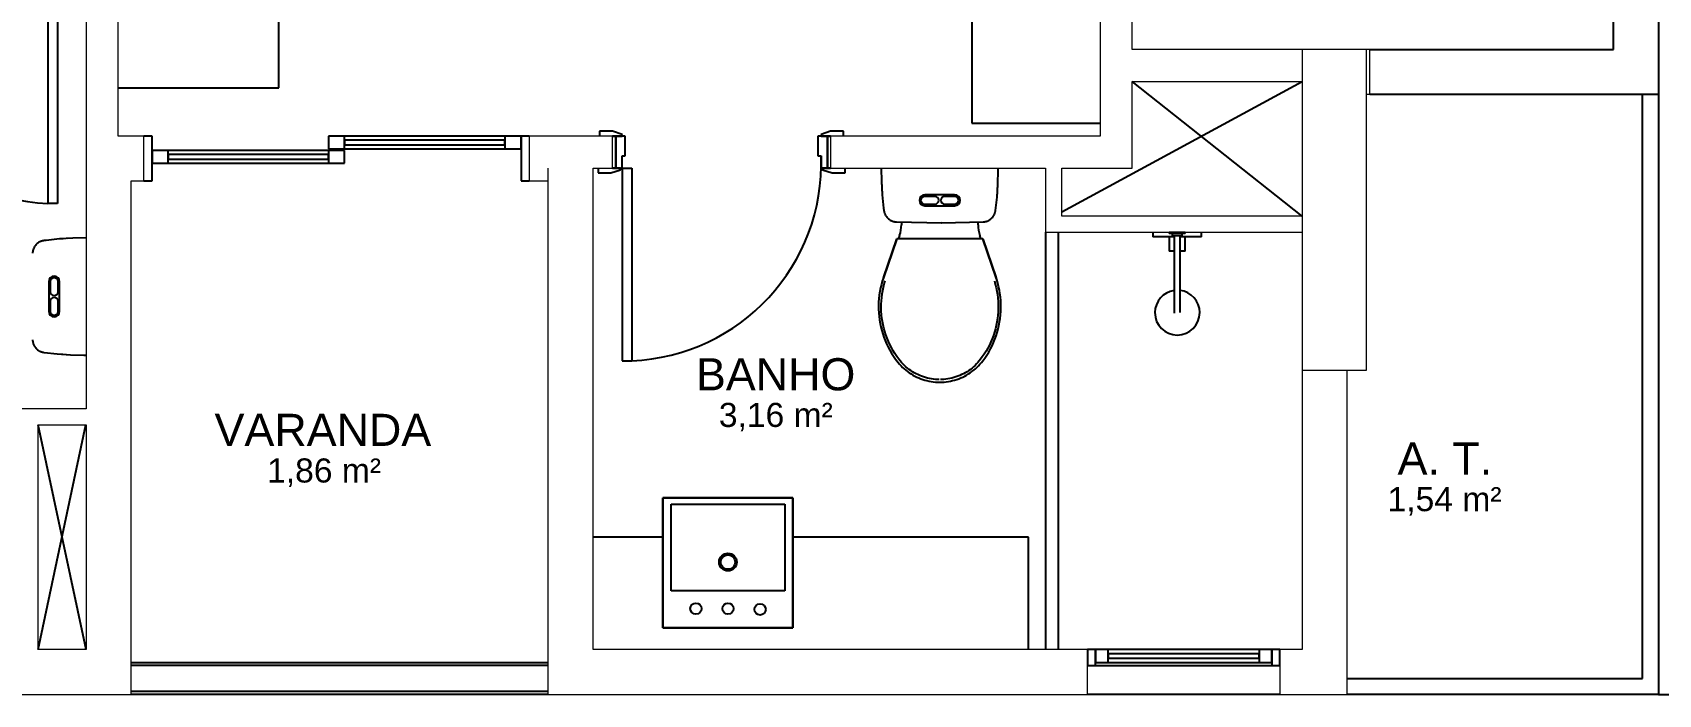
# Model space of a CAD drawing. Header units: centimetres. Extents: x -10.6 to 24.4, y 0 to 16.9.
# Drawn here: x 5.29 to 10.36, y 0 to 2.06 of the extents above; entities that cross this region are included whole.
import ezdxf

# ---------------------------------------------------------------- set-up
doc = ezdxf.new("R2010")
doc.units = ezdxf.units.CM
doc.styles.add('Arial', font='arial.ttf', dxfattribs={"height": 7.5})
doc.styles.add('Arial_1', font='arial.ttf', dxfattribs={"height": 10})

msp = doc.modelspace()

# ---------------------------------------------------------------- linework, layer by layer
at = {"lineweight": 20}
for p, q in [((8.72, 2.01), (8.72, 5.62)), ((8.62, 4.12), (8.62, 1.74)), ((5.56, 1.74), (5.56, 3.91)), ((5.46, 2.13), (5.46, 0.89)), ((9.25, 2.01), (8.72, 2.01)), ((9.45, 2.01), (9.25, 2.01)), ((9.25, 2.01), (9.25, 1.01)), ((9.46, 2.01), (9.45, 2.01)), ((9.45, 1.01), (9.45, 2.01)), ((9.46, 1.87), (9.46, 2.01)), ((8.72, 1.64), (8.72, 1.91)), ((8.72, 1.91), (9.25, 1.91)), ((9.45, 1.87), (9.46, 1.87)), ((5.64, 1.74), (5.56, 1.74)), ((5.64, 1.6), (5.64, 1.74)), ((7.1, 1.74), (6.84, 1.74)), ((6.84, 1.74), (6.84, 1.6)), ((7.1, 1.64), (7.1, 1.74)), ((8.62, 1.74), (7.78, 1.74)), ((7.78, 1.74), (7.78, 1.64)), ((6.9, 0), (6.9, 1.64)), ((7.04, 1.64), (7.1, 1.64)), ((7.04, 0.14), (7.04, 1.64)), ((7.78, 1.64), (8.45, 1.64)), ((8.45, 1.64), (8.45, 1.44)), ((8.5, 1.64), (8.72, 1.64)), ((8.5, 1.49), (8.5, 1.64)), ((5.6, 0), (5.6, 1.6)), ((5.6, 1.6), (5.64, 1.6)), ((6.84, 1.6), (6.9, 1.6)), ((9.25, 1.49), (8.5, 1.49)), ((8.45, 1.44), (8.8346, 1.44)), ((8.8854, 1.44), (9.25, 1.44)), ((9.25, 1.01), (9.25, 0.14)), ((9.25, 1.01), (9.45, 1.01)), ((9.39, 0), (9.39, 1.01)), ((5.46, 0.89), (5.26, 0.89)), ((5.31, 0.14), (5.31, 0.84)), ((5.31, 0.84), (5.46, 0.84)), ((5.46, 0.84), (5.46, 0.14)), ((5.46, 0.14), (5.31, 0.14)), ((8.58, 0.14), (7.04, 0.14)), ((9.25, 0.14), (9.18, 0.14)), ((8.58, 0), (8.58, 0.09)), ((9.18, 0.09), (9.18, 0)), ((4.96, 0), (5.6, 0)), ((6.9, 0), (8.58, 0)), ((9.18, 0), (9.39, 0))]:
    msp.add_line(p, q, dxfattribs=at)
for p, q in [((6.06, 1.8901), (6.06, 3.7853)), ((10.22, 2.01), (10.22, 2.71)), ((10.36, 2.71), (10.36, 0)), ((8.22, 2.18), (8.22, 1.78)), ((8.22, 2.18), (8.22, 1.78)), ((8.22, 2.18), (8.22, 1.78)), ((5.34, 2.13), (5.34, 1.53)), ((5.37, 2.13), (5.37, 1.53)), ((9.46, 2.01), (10.22, 2.01)), ((5.56, 1.8901), (6.06, 1.8901)), ((8.5, 1.5035), (9.25, 1.91)), ((9.25, 1.49), (8.72, 1.91)), ((9.46, 1.87), (10.36, 1.87)), ((10.31, 0.05), (10.31, 1.87)), ((8.22, 1.78), (8.62, 1.78)), ((8.22, 1.78), (8.62, 1.78)), ((8.22, 1.78), (8.62, 1.78)), ((5.665, 1.74), (5.64, 1.74)), ((5.665, 1.6), (5.665, 1.74)), ((6.215, 1.74), (6.215, 1.7)), ((6.265, 1.74), (6.215, 1.74)), ((6.265, 1.7), (6.265, 1.74)), ((6.765, 1.74), (6.265, 1.74)), ((6.765, 1.727), (6.265, 1.727)), ((6.265, 1.727), (6.265, 1.713)), ((6.815, 1.74), (6.765, 1.74)), ((6.765, 1.74), (6.765, 1.7)), ((6.765, 1.713), (6.765, 1.727)), ((6.815, 1.7), (6.815, 1.74)), ((6.84, 1.74), (6.815, 1.74)), ((6.815, 1.74), (6.815, 1.6)), ((7.1, 1.755), (7.06, 1.755)), ((7.06, 1.755), (7.06, 1.74)), ((7.13, 1.745), (7.1, 1.755)), ((7.1, 1.74), (7.13, 1.74)), ((7.11, 1.74), (7.1, 1.74)), ((7.14, 1.74), (7.11, 1.74)), ((7.11, 1.74), (7.11, 1.64)), ((7.11, 1.64), (7.11, 1.74)), ((7.13, 1.74), (7.13, 1.745)), ((7.14, 1.678), (7.14, 1.74)), ((7.77, 1.74), (7.74, 1.74)), ((7.74, 1.74), (7.74, 1.678)), ((7.78, 1.755), (7.75, 1.745)), ((7.75, 1.745), (7.75, 1.74)), ((7.75, 1.74), (7.78, 1.74)), ((7.77, 1.64), (7.77, 1.74)), ((7.78, 1.74), (7.77, 1.74)), ((7.77, 1.74), (7.77, 1.64)), ((7.82, 1.755), (7.78, 1.755)), ((7.82, 1.74), (7.82, 1.755)), ((5.665, 1.695), (5.665, 1.655)), ((5.715, 1.695), (5.665, 1.695)), ((5.715, 1.655), (5.715, 1.695)), ((6.215, 1.695), (5.715, 1.695)), ((6.215, 1.682), (5.715, 1.682)), ((5.715, 1.682), (5.715, 1.668)), ((6.215, 1.7), (6.265, 1.7)), ((6.265, 1.695), (6.215, 1.695)), ((6.215, 1.695), (6.215, 1.655)), ((6.215, 1.668), (6.215, 1.682)), ((6.265, 1.713), (6.765, 1.713)), ((6.265, 1.7), (6.765, 1.7)), ((6.265, 1.655), (6.265, 1.695)), ((6.765, 1.7), (6.815, 1.7)), ((7.13, 1.64), (7.13, 1.678)), ((7.13, 1.678), (7.14, 1.678)), ((7.74, 1.678), (7.75, 1.678)), ((7.75, 1.678), (7.75, 1.64)), ((5.665, 1.655), (5.715, 1.655)), ((5.715, 1.668), (6.215, 1.668)), ((5.715, 1.655), (6.215, 1.655)), ((6.215, 1.655), (6.265, 1.655)), ((7.055, 1.64), (7.055, 1.625)), ((7.055, 1.625), (7.095, 1.625)), ((7.095, 1.625), (7.125, 1.635)), ((7.125, 1.64), (7.1, 1.64)), ((7.1, 1.64), (7.11, 1.64)), ((7.11, 1.64), (7.13, 1.64)), ((7.125, 1.635), (7.125, 1.64)), ((7.13, 1.64), (7.16, 1.64)), ((7.13, 1.64), (7.13, 1.04)), ((7.16, 1.64), (7.16, 1.04)), ((7.75, 1.64), (7.77, 1.64)), ((7.755, 1.64), (7.755, 1.635)), ((7.78, 1.64), (7.755, 1.64)), ((7.755, 1.635), (7.785, 1.625)), ((7.77, 1.64), (7.78, 1.64)), ((7.785, 1.625), (7.825, 1.625)), ((7.825, 1.625), (7.825, 1.64)), ((5.64, 1.6), (5.665, 1.6)), ((6.815, 1.6), (6.84, 1.6)), ((5.37, 1.53), (5.34, 1.53)), ((8.1665, 1.557), (8.0735, 1.557)), ((8.105, 1.552), (8.0735, 1.552)), ((8.0735, 1.528), (8.105, 1.528)), ((8.0735, 1.523), (8.1665, 1.523)), ((8.1665, 1.552), (8.135, 1.552)), ((8.135, 1.528), (8.1665, 1.528)), ((8.0005, 1.4722), (8.0005, 1.4628)), ((8.2395, 1.4628), (8.2395, 1.4722)), ((7.9862, 1.42), (7.9444, 1.2986)), ((7.9444, 1.2986), (7.9862, 1.42)), ((7.9918, 1.421), (7.9915, 1.42)), ((7.995, 1.4302), (7.9918, 1.421)), ((7.9918, 1.421), (8.2482, 1.421)), ((8.2379, 1.42), (8.0021, 1.42)), ((8.2482, 1.421), (8.245, 1.4302)), ((8.2485, 1.42), (8.2482, 1.421)), ((8.2956, 1.2986), (8.2538, 1.42)), ((8.2538, 1.42), (8.2956, 1.2986)), ((8.45, 1.44), (8.45, 0.14)), ((8.49, 0.14), (8.49, 1.44)), ((8.7838, 1.44), (8.7838, 1.4257)), ((8.8505, 1.4257), (8.7838, 1.4257)), ((8.8346, 1.44), (8.8346, 1.4368)), ((8.8346, 1.44), (8.8854, 1.44)), ((8.8854, 1.4368), (8.8346, 1.4368)), ((8.8346, 1.4257), (8.8346, 1.3814)), ((8.8448, 1.4368), (8.8448, 1.4289)), ((8.8752, 1.4289), (8.8448, 1.4289)), ((8.8506, 1.4289), (8.8506, 1.2304)), ((8.8694, 1.2304), (8.8694, 1.4289)), ((8.9362, 1.4257), (8.8695, 1.4257)), ((8.8752, 1.4289), (8.8752, 1.4368)), ((8.8854, 1.4368), (8.8854, 1.44)), ((8.8854, 1.3814), (8.8854, 1.4257)), ((8.9362, 1.4257), (8.9362, 1.44)), ((8.8506, 1.3814), (8.8346, 1.3814)), ((8.8854, 1.3814), (8.8694, 1.3814)), ((5.343, 1.2865), (5.343, 1.1935)), ((5.348, 1.2865), (5.348, 1.255)), ((5.372, 1.255), (5.372, 1.2865)), ((5.377, 1.1935), (5.377, 1.2865)), ((5.348, 1.225), (5.348, 1.1935)), ((5.372, 1.1935), (5.372, 1.225)), ((7.13, 1.04), (7.16, 1.04)), ((5.31, 0.14), (5.4588, 0.84)), ((5.46, 0.14), (5.31, 0.84)), ((7.2575, 0.6125), (7.2575, 0.2075)), ((7.6625, 0.6125), (7.2575, 0.6125)), ((7.2575, 0.6125), (7.6625, 0.6125)), ((7.2575, 0.2075), (7.2575, 0.6125)), ((7.6625, 0.2075), (7.6625, 0.6125)), ((7.6625, 0.6125), (7.6625, 0.2075)), ((7.2825, 0.5925), (7.6375, 0.5925)), ((7.2825, 0.3225), (7.2825, 0.5925)), ((7.6375, 0.5925), (7.6375, 0.3225)), ((7.2575, 0.49), (7.04, 0.49)), ((8.3966, 0.49), (7.6625, 0.49)), ((8.3966, 0.14), (8.3966, 0.49)), ((7.6375, 0.3225), (7.2825, 0.3225)), ((7.2575, 0.2075), (7.6625, 0.2075)), ((7.6625, 0.2075), (7.2575, 0.2075)), ((8.58, 0.14), (8.58, 0.09)), ((8.605, 0.14), (8.58, 0.14)), ((8.605, 0.14), (8.605, 0.1)), ((8.645, 0.14), (8.605, 0.14)), ((8.605, 0.09), (8.605, 0.14)), ((8.645, 0.1), (8.645, 0.14)), ((9.115, 0.14), (8.645, 0.14)), ((9.115, 0.127), (8.645, 0.127)), ((8.645, 0.127), (8.645, 0.113)), ((8.645, 0.113), (9.115, 0.113)), ((9.155, 0.14), (9.115, 0.14)), ((9.115, 0.14), (9.115, 0.1)), ((9.115, 0.113), (9.115, 0.127)), ((9.155, 0.1), (9.155, 0.14)), ((9.18, 0.14), (9.155, 0.14)), ((9.155, 0.14), (9.155, 0.09)), ((9.18, 0.09), (9.18, 0.14)), ((5.6, 0.1), (6.9, 0.1)), ((6.9, 0.09), (5.6, 0.09)), ((8.58, 0.09), (8.605, 0.09)), ((8.605, 0.1), (8.645, 0.1)), ((8.605, 0.09), (9.155, 0.09)), ((8.645, 0.1), (9.115, 0.1)), ((9.115, 0.1), (9.155, 0.1)), ((9.155, 0.09), (9.18, 0.09)), ((5.6, 0.01), (6.9, 0.01)), ((9.39, 0.05), (10.31, 0.05)), ((6.9, 0), (5.6, 0)), ((9.18, 0), (8.58, 0)), ((10.36, 0), (9.39, 0)), ((10.36, 0), (13.92, 0))]:
    msp.add_line(p, q)
at = {"flags": 128}
for points in [[(7.9375, 1.64), (7.9383, 1.5984), (7.9408, 1.5569), (7.945, 1.5155), (7.9459, 1.5084)], [(7.9375, 1.64), (7.9383, 1.5984), (7.9394, 1.5812)], [(8.2941, 1.5084), (8.2986, 1.5497), (8.3014, 1.5912), (8.3025, 1.6328), (8.3025, 1.64)], [(8.3006, 1.5798), (8.3014, 1.5912), (8.3025, 1.6328), (8.3025, 1.64)], [(7.9401, 1.5683), (7.9408, 1.5569), (7.945, 1.5155), (7.9459, 1.5084)], [(8.2941, 1.5084), (8.2986, 1.5497), (8.2997, 1.5669)], [(7.9459, 1.5084), (7.9461, 1.5067), (7.9464, 1.5051), (7.9468, 1.5035), (7.9472, 1.5019), (7.9477, 1.5004), (7.9483, 1.4988), (7.9489, 1.4973), (7.9496, 1.4958), (7.9503, 1.4944), (7.9511, 1.4929), (7.9519, 1.4915), (7.9529, 1.4902), (7.9538, 1.4888), (7.9548, 1.4875), (7.9559, 1.4863), (7.957, 1.4851), (7.9582, 1.4839), (7.9594, 1.4828), (7.9606, 1.4818), (7.9619, 1.4808), (7.9633, 1.4798), (7.9646, 1.4789), (7.966, 1.478), (7.9675, 1.4773), (7.9689, 1.4765), (7.9704, 1.4758), (7.9719, 1.4752), (7.9735, 1.4747), (7.9751, 1.4742), (7.9766, 1.4738), (7.9782, 1.4734), (7.9798, 1.4731), (7.9815, 1.4729), (7.9831, 1.4727), (7.9847, 1.4726), (7.985, 1.4726)], [(7.9459, 1.5084), (7.9461, 1.5067), (7.9464, 1.5051), (7.9468, 1.5035), (7.9472, 1.5019), (7.9477, 1.5004), (7.9483, 1.4988), (7.9489, 1.4973), (7.9496, 1.4958), (7.9503, 1.4944), (7.9511, 1.4929), (7.9519, 1.4915), (7.9529, 1.4902), (7.9538, 1.4888), (7.9548, 1.4875), (7.9559, 1.4863), (7.957, 1.4851), (7.9582, 1.4839), (7.9594, 1.4828), (7.9606, 1.4818), (7.9619, 1.4808), (7.9633, 1.4798), (7.9646, 1.4789), (7.966, 1.478), (7.9675, 1.4773), (7.9689, 1.4765), (7.9704, 1.4758), (7.9719, 1.4752), (7.9735, 1.4747), (7.9751, 1.4742), (7.9766, 1.4738), (7.9782, 1.4734), (7.9798, 1.4731), (7.9815, 1.4729), (7.9831, 1.4727), (7.9847, 1.4726)], [(7.985, 1.4726), (8.1265, 1.47), (8.255, 1.4726)], [(8.1234, 1.4701), (8.1265, 1.47), (8.255, 1.4726)], [(8.255, 1.4726), (8.2567, 1.4727), (8.2583, 1.4728), (8.2599, 1.4731), (8.2615, 1.4733), (8.2631, 1.4737), (8.2647, 1.4741), (8.2663, 1.4746), (8.2678, 1.4751), (8.2694, 1.4758), (8.2709, 1.4764), (8.2723, 1.4771), (8.2738, 1.4779), (8.2752, 1.4788), (8.2766, 1.4797), (8.2779, 1.4806), (8.2792, 1.4816), (8.2804, 1.4827), (8.2817, 1.4838), (8.2828, 1.4849), (8.2839, 1.4861), (8.285, 1.4874), (8.286, 1.4886), (8.287, 1.49), (8.2879, 1.4913), (8.2888, 1.4927), (8.2896, 1.4942), (8.2903, 1.4956), (8.291, 1.4971), (8.2917, 1.4986), (8.2922, 1.5002), (8.2927, 1.5017), (8.2932, 1.5033), (8.2935, 1.5049), (8.2939, 1.5065), (8.2941, 1.5081), (8.2941, 1.5084)], [(8.255, 1.4726), (8.2567, 1.4727), (8.2583, 1.4728), (8.2599, 1.4731), (8.2615, 1.4733), (8.2631, 1.4737), (8.2647, 1.4741), (8.2663, 1.4746), (8.2678, 1.4751), (8.2694, 1.4758), (8.2709, 1.4764), (8.2723, 1.4771), (8.2738, 1.4779), (8.2752, 1.4788), (8.2766, 1.4797), (8.2779, 1.4806), (8.2792, 1.4816), (8.2804, 1.4827), (8.2817, 1.4838), (8.2828, 1.4849), (8.2839, 1.4861), (8.285, 1.4874), (8.286, 1.4886), (8.287, 1.49), (8.2879, 1.4913), (8.2888, 1.4927), (8.2896, 1.4942), (8.2903, 1.4956), (8.291, 1.4971), (8.2917, 1.4986), (8.2922, 1.5002), (8.2927, 1.5017), (8.2932, 1.5033), (8.2935, 1.5049), (8.2939, 1.5065), (8.2941, 1.5081)], [(5.46, 1.4225), (5.4184, 1.4217), (5.3769, 1.4192), (5.3355, 1.415), (5.3284, 1.4141)], [(5.3883, 1.4199), (5.3769, 1.4192), (5.3355, 1.415), (5.3284, 1.4141)], [(5.46, 1.4225), (5.4184, 1.4217), (5.4012, 1.4206)], [(8.0021, 1.42), (7.9986, 1.42), (7.9952, 1.42), (7.9922, 1.42), (7.9897, 1.42), (7.9878, 1.42), (7.9866, 1.42), (7.9862, 1.42)], [(8.2538, 1.42), (8.2534, 1.42), (8.2522, 1.42), (8.2503, 1.42), (8.2478, 1.42), (8.2448, 1.42), (8.2414, 1.42), (8.2379, 1.42)], [(5.3284, 1.4141), (5.3267, 1.4139), (5.3251, 1.4136), (5.3235, 1.4132), (5.3219, 1.4128), (5.3204, 1.4123), (5.3188, 1.4117), (5.3173, 1.4111), (5.3158, 1.4104), (5.3144, 1.4097), (5.3129, 1.4089), (5.3115, 1.4081), (5.3102, 1.4071), (5.3088, 1.4062), (5.3075, 1.4052), (5.3063, 1.4041), (5.3051, 1.403), (5.3039, 1.4018), (5.3028, 1.4006), (5.3018, 1.3994), (5.3008, 1.3981), (5.2998, 1.3967), (5.2989, 1.3954), (5.298, 1.394), (5.2973, 1.3925), (5.2965, 1.3911), (5.2958, 1.3896), (5.2952, 1.3881), (5.2947, 1.3865), (5.2942, 1.3849), (5.2938, 1.3834), (5.2934, 1.3818), (5.2931, 1.3802), (5.2929, 1.3785), (5.2927, 1.3769), (5.2926, 1.3753), (5.2926, 1.375)], [(5.3284, 1.4141), (5.3267, 1.4139), (5.3251, 1.4136), (5.3235, 1.4132), (5.3219, 1.4128), (5.3204, 1.4123), (5.3188, 1.4117), (5.3173, 1.4111), (5.3158, 1.4104), (5.3144, 1.4097), (5.3129, 1.4089), (5.3115, 1.4081), (5.3102, 1.4071), (5.3088, 1.4062), (5.3075, 1.4052), (5.3063, 1.4041), (5.3051, 1.403), (5.3039, 1.4018), (5.3028, 1.4006), (5.3018, 1.3994), (5.3008, 1.3981), (5.2998, 1.3967), (5.2989, 1.3954), (5.298, 1.394), (5.2973, 1.3925), (5.2965, 1.3911), (5.2958, 1.3896), (5.2952, 1.3881), (5.2947, 1.3865), (5.2942, 1.3849), (5.2938, 1.3834), (5.2934, 1.3818), (5.2931, 1.3802), (5.2929, 1.3785), (5.2927, 1.3769), (5.2926, 1.3753)], [(7.9444, 1.2986), (7.941, 1.2881), (7.938, 1.2773), (7.9354, 1.2665), (7.9333, 1.2556), (7.9316, 1.2446), (7.9304, 1.2335), (7.9296, 1.2224), (7.9292, 1.2113), (7.9293, 1.2001), (7.9298, 1.189), (7.9308, 1.1779), (7.9322, 1.1669), (7.9341, 1.1559), (7.9364, 1.145), (7.9391, 1.1342), (7.9423, 1.1236), (7.9459, 1.113), (7.9499, 1.1027), (7.9543, 1.0924), (7.9591, 1.0824), (7.9644, 1.0726), (7.97, 1.063), (7.976, 1.0536), (7.9823, 1.0444), (7.9861, 1.0393)], [(7.9927, 1.0443), (7.9864, 1.0531), (7.9803, 1.062), (7.9747, 1.0712), (7.9694, 1.0806), (7.9645, 1.0903), (7.96, 1.1001), (7.9559, 1.1101), (7.9522, 1.1202), (7.9489, 1.1305), (7.946, 1.1409), (7.9435, 1.1514), (7.9414, 1.162), (7.9398, 1.1727), (7.9386, 1.1834), (7.9379, 1.1942), (7.9375, 1.205), (7.9376, 1.2158), (7.9381, 1.2266), (7.9391, 1.2373), (7.9405, 1.248), (7.9423, 1.2587), (7.9445, 1.2692), (7.9472, 1.2797), (7.9498, 1.2884)], [(8.2902, 1.2884), (8.2932, 1.2781), (8.2958, 1.2676), (8.298, 1.257), (8.2998, 1.2464), (8.3011, 1.2356), (8.302, 1.2249), (8.3024, 1.2141), (8.3025, 1.2033), (8.3021, 1.1925), (8.3012, 1.1817), (8.3, 1.171), (8.2983, 1.1603), (8.2962, 1.1498), (8.2936, 1.1393), (8.2907, 1.1289), (8.2873, 1.1186), (8.2835, 1.1085), (8.2793, 1.0985), (8.2748, 1.0888), (8.2698, 1.0792), (8.2645, 1.0698), (8.2587, 1.0606), (8.2527, 1.0517), (8.2473, 1.0443)], [(8.2539, 1.0393), (8.2604, 1.0483), (8.2666, 1.0575), (8.2725, 1.067), (8.2779, 1.0767), (8.283, 1.0866), (8.2876, 1.0968), (8.2919, 1.1071), (8.2957, 1.1175), (8.2991, 1.1281), (8.3021, 1.1388), (8.3046, 1.1497), (8.3067, 1.1606), (8.3084, 1.1716), (8.3096, 1.1827), (8.3104, 1.1938), (8.3108, 1.2049), (8.3107, 1.216), (8.3101, 1.2271), (8.3091, 1.2382), (8.3077, 1.2493), (8.3058, 1.2602), (8.3035, 1.2711), (8.3008, 1.2819), (8.2976, 1.2926), (8.2956, 1.2986)], [(8.8506, 1.2304), (8.8506, 1.2288), (8.8506, 1.2272), (8.8506, 1.2256), (8.8506, 1.224), (8.8506, 1.2224), (8.8506, 1.2208), (8.8506, 1.2192), (8.8506, 1.2177), (8.8506, 1.2162), (8.8506, 1.2147), (8.8506, 1.2132), (8.8506, 1.2118), (8.8506, 1.2103), (8.8506, 1.2089), (8.8506, 1.2076), (8.8506, 1.2063), (8.8506, 1.205), (8.8506, 1.2038), (8.8506, 1.2026), (8.8506, 1.2014), (8.8506, 1.2003), (8.8506, 1.1993), (8.8506, 1.1983), (8.8506, 1.1973), (8.8506, 1.1964), (8.8506, 1.1956), (8.8506, 1.1948), (8.8506, 1.194), (8.8506, 1.1934), (8.8506, 1.1927), (8.8506, 1.1922), (8.8506, 1.1917), (8.8506, 1.1913), (8.8506, 1.1909), (8.8506, 1.1906), (8.8506, 1.1903), (8.8506, 1.1902), (8.8506, 1.1901), (8.8506, 1.19), (8.8506, 1.19)], [(8.8694, 1.19), (8.8694, 1.19), (8.8694, 1.1901), (8.8694, 1.1903), (8.8694, 1.1905), (8.8694, 1.1908), (8.8694, 1.1912), (8.8694, 1.1916), (8.8694, 1.1921), (8.8694, 1.1926), (8.8694, 1.1932), (8.8694, 1.1938), (8.8694, 1.1946), (8.8694, 1.1953), (8.8694, 1.1962), (8.8694, 1.1971), (8.8694, 1.198), (8.8694, 1.199), (8.8694, 1.2), (8.8694, 1.2011), (8.8694, 1.2023), (8.8694, 1.2034), (8.8694, 1.2047), (8.8694, 1.2059), (8.8694, 1.2072), (8.8694, 1.2086), (8.8694, 1.21), (8.8694, 1.2114), (8.8694, 1.2128), (8.8694, 1.2143), (8.8694, 1.2158), (8.8694, 1.2173), (8.8694, 1.2188), (8.8694, 1.2204), (8.8694, 1.222), (8.8694, 1.2235), (8.8694, 1.2251), (8.8694, 1.2267), (8.8694, 1.2284), (8.8694, 1.23), (8.8694, 1.2304)], [(5.2926, 1.105), (5.2927, 1.1033), (5.2928, 1.1017), (5.2931, 1.1001), (5.2933, 1.0985), (5.2937, 1.0969), (5.2941, 1.0953), (5.2946, 1.0937), (5.2951, 1.0922), (5.2958, 1.0906), (5.2964, 1.0891), (5.2971, 1.0877), (5.2979, 1.0862), (5.2988, 1.0848), (5.2997, 1.0834), (5.3006, 1.0821), (5.3016, 1.0808), (5.3027, 1.0796), (5.3038, 1.0783), (5.3049, 1.0772), (5.3061, 1.0761), (5.3074, 1.075), (5.3086, 1.074), (5.31, 1.073), (5.3113, 1.0721), (5.3127, 1.0712), (5.3142, 1.0704), (5.3156, 1.0697), (5.3171, 1.069), (5.3186, 1.0683), (5.3202, 1.0678), (5.3217, 1.0673), (5.3233, 1.0668), (5.3249, 1.0665), (5.3265, 1.0661), (5.3281, 1.0659), (5.3284, 1.0659)], [(5.2926, 1.105), (5.2927, 1.1033), (5.2928, 1.1017), (5.2931, 1.1001), (5.2933, 1.0985), (5.2937, 1.0969), (5.2941, 1.0953), (5.2946, 1.0937), (5.2951, 1.0922), (5.2958, 1.0906), (5.2964, 1.0891), (5.2971, 1.0877), (5.2979, 1.0862), (5.2988, 1.0848), (5.2997, 1.0834), (5.3006, 1.0821), (5.3016, 1.0808), (5.3027, 1.0796), (5.3038, 1.0783), (5.3049, 1.0772), (5.3061, 1.0761), (5.3074, 1.075), (5.3086, 1.074), (5.31, 1.073), (5.3113, 1.0721), (5.3127, 1.0712), (5.3142, 1.0704), (5.3156, 1.0697), (5.3171, 1.069), (5.3186, 1.0683), (5.3202, 1.0678), (5.3217, 1.0673), (5.3233, 1.0668), (5.3249, 1.0665), (5.3265, 1.0661), (5.3281, 1.0659)], [(5.3284, 1.0659), (5.3697, 1.0614), (5.4112, 1.0586), (5.4528, 1.0575), (5.46, 1.0575)], [(5.3284, 1.0659), (5.3697, 1.0614), (5.3869, 1.0603)], [(5.3998, 1.0594), (5.4112, 1.0586), (5.4528, 1.0575), (5.46, 1.0575)], [(7.9861, 1.0393), (7.9903, 1.034), (7.9947, 1.0289), (7.9993, 1.024), (8.0041, 1.0193), (8.0091, 1.0147), (8.0142, 1.0104), (8.0195, 1.0063), (8.025, 1.0024), (8.0306, 0.9987), (8.0364, 0.9952), (8.0423, 0.992), (8.0484, 0.989), (8.0545, 0.9863), (8.0608, 0.9838), (8.0671, 0.9815), (8.0735, 0.9795), (8.08, 0.9778), (8.0866, 0.9763), (8.0932, 0.9751), (8.0999, 0.9742), (8.1066, 0.9735), (8.1133, 0.9731), (8.12, 0.973), (8.1268, 0.9731), (8.1335, 0.9735), (8.1402, 0.9742), (8.1469, 0.9752), (8.1535, 0.9764), (8.16, 0.9778), (8.1665, 0.9796), (8.173, 0.9816), (8.1793, 0.9838), (8.1856, 0.9863), (8.1917, 0.989), (8.1978, 0.992), (8.2037, 0.9953), (8.2094, 0.9987), (8.2151, 1.0024), (8.2205, 1.0063), (8.2259, 1.0105), (8.231, 1.0148), (8.236, 1.0193), (8.2408, 1.0241), (8.2453, 1.029), (8.2497, 1.0341), (8.2539, 1.0393)], [(8.118, 0.9813), (8.1136, 0.9814), (8.1072, 0.9818), (8.1008, 0.9824), (8.0945, 0.9833), (8.0882, 0.9845), (8.082, 0.9859), (8.0758, 0.9875), (8.0697, 0.9894), (8.0636, 0.9916), (8.0577, 0.9939), (8.0518, 0.9965), (8.0461, 0.9994), (8.0405, 1.0024), (8.035, 1.0057), (8.0297, 1.0092), (8.0244, 1.013), (8.0194, 1.0169), (8.0145, 1.021), (8.0098, 1.0253), (8.0052, 1.0298), (8.0009, 1.0345), (7.9967, 1.0394), (7.9927, 1.0443)], [(8.2473, 1.0443), (8.2433, 1.0393), (8.2391, 1.0345), (8.2347, 1.0298), (8.2302, 1.0253), (8.2255, 1.021), (8.2206, 1.0169), (8.2155, 1.0129), (8.2103, 1.0092), (8.205, 1.0057), (8.1995, 1.0024), (8.1939, 0.9994), (8.1881, 0.9965), (8.1823, 0.9939), (8.1763, 0.9915), (8.1703, 0.9894), (8.1642, 0.9875), (8.158, 0.9859), (8.1517, 0.9845), (8.1455, 0.9833), (8.1391, 0.9824), (8.1327, 0.9818), (8.1264, 0.9814), (8.1221, 0.9813)]]:
    msp.add_lwpolyline(points, dxfattribs=at)
for centre, radius in [((7.46, 0.4125), 0.0275), ((7.46, 0.4125), 0.0225), ((7.36, 0.2675), 0.0175), ((7.46, 0.2675), 0.0175), ((7.56, 0.265), 0.0175)]:
    msp.add_circle(centre, radius)
for centre, radius, start, end in [((5.3646, 2.1446), 0.6151, 177.8168, 267.7063), ((7.1354, 1.6546), 0.6151, 272.2937, 2.1832), ((8.0735, 1.54), 0.017, 90, 270), ((8.0735, 1.54), 0.012, 90, 270), ((8.105, 1.54), 0.012, 270, 90), ((8.135, 1.54), 0.012, 90, 270), ((8.1665, 1.54), 0.017, 270, 90), ((8.1665, 1.54), 0.012, 270, 90), ((7.9865, 1.5135), 0.041, 227.543, 229.9332), ((8.2535, 1.5135), 0.041, 312.457, 314.7599), ((7.9005, 1.4628), 0.1, 340.9814, 0), ((8.3395, 1.4628), 0.1, 180, 199.0186), ((5.3335, 1.3735), 0.041, 135.2401, 137.543), ((5.36, 1.2865), 0.017, 0, 180), ((5.36, 1.2865), 0.012, 360, 180), ((5.36, 1.255), 0.012, 180, 360), ((5.36, 1.225), 0.012, 360, 180), ((8.8604, 1.1897), 0.0699, 98.1217, 180), ((8.8604, 1.1897), 0.0699, 0, 82.5264), ((5.36, 1.1935), 0.017, 180, 360), ((5.36, 1.1935), 0.012, 180, 360), ((8.8604, 1.1897), 0.0699, 180, 0), ((8.86, 1.19), 0.0094, 174.6373, 180), ((8.86, 1.19), 0.0094, 180, 195), ((5.3335, 1.1065), 0.041, 220.0668, 222.457)]:
    msp.add_arc(centre, radius, start, end)

# ---------------------------------------------------------------- texts
at = {"attachment_point": 1}
for s, insert, char_height, width, style in [('BANHO', (7.3603, 1.0477), 0.1, 0.613291, 'Arial_1'), ('VARANDA', (5.8599, 0.8745), 0.1, 0.837763, 'Arial_1'), ('3,16 m²', (7.4315, 0.9086), 0.075, 0.440928, 'Arial'), ('A. T.', (9.5469, 0.7852), 0.1, 0.364768, 'Arial_1'), ('1,86 m²', (6.0236, 0.7354), 0.075, 0.440928, 'Arial'), ('1,54 m²', (9.5157, 0.6461), 0.075, 0.440928, 'Arial')]:
    msp.add_mtext(s, dxfattribs=dict(at, insert=insert, char_height=char_height, width=width, style=style))

doc.saveas('drawing.dxf')
